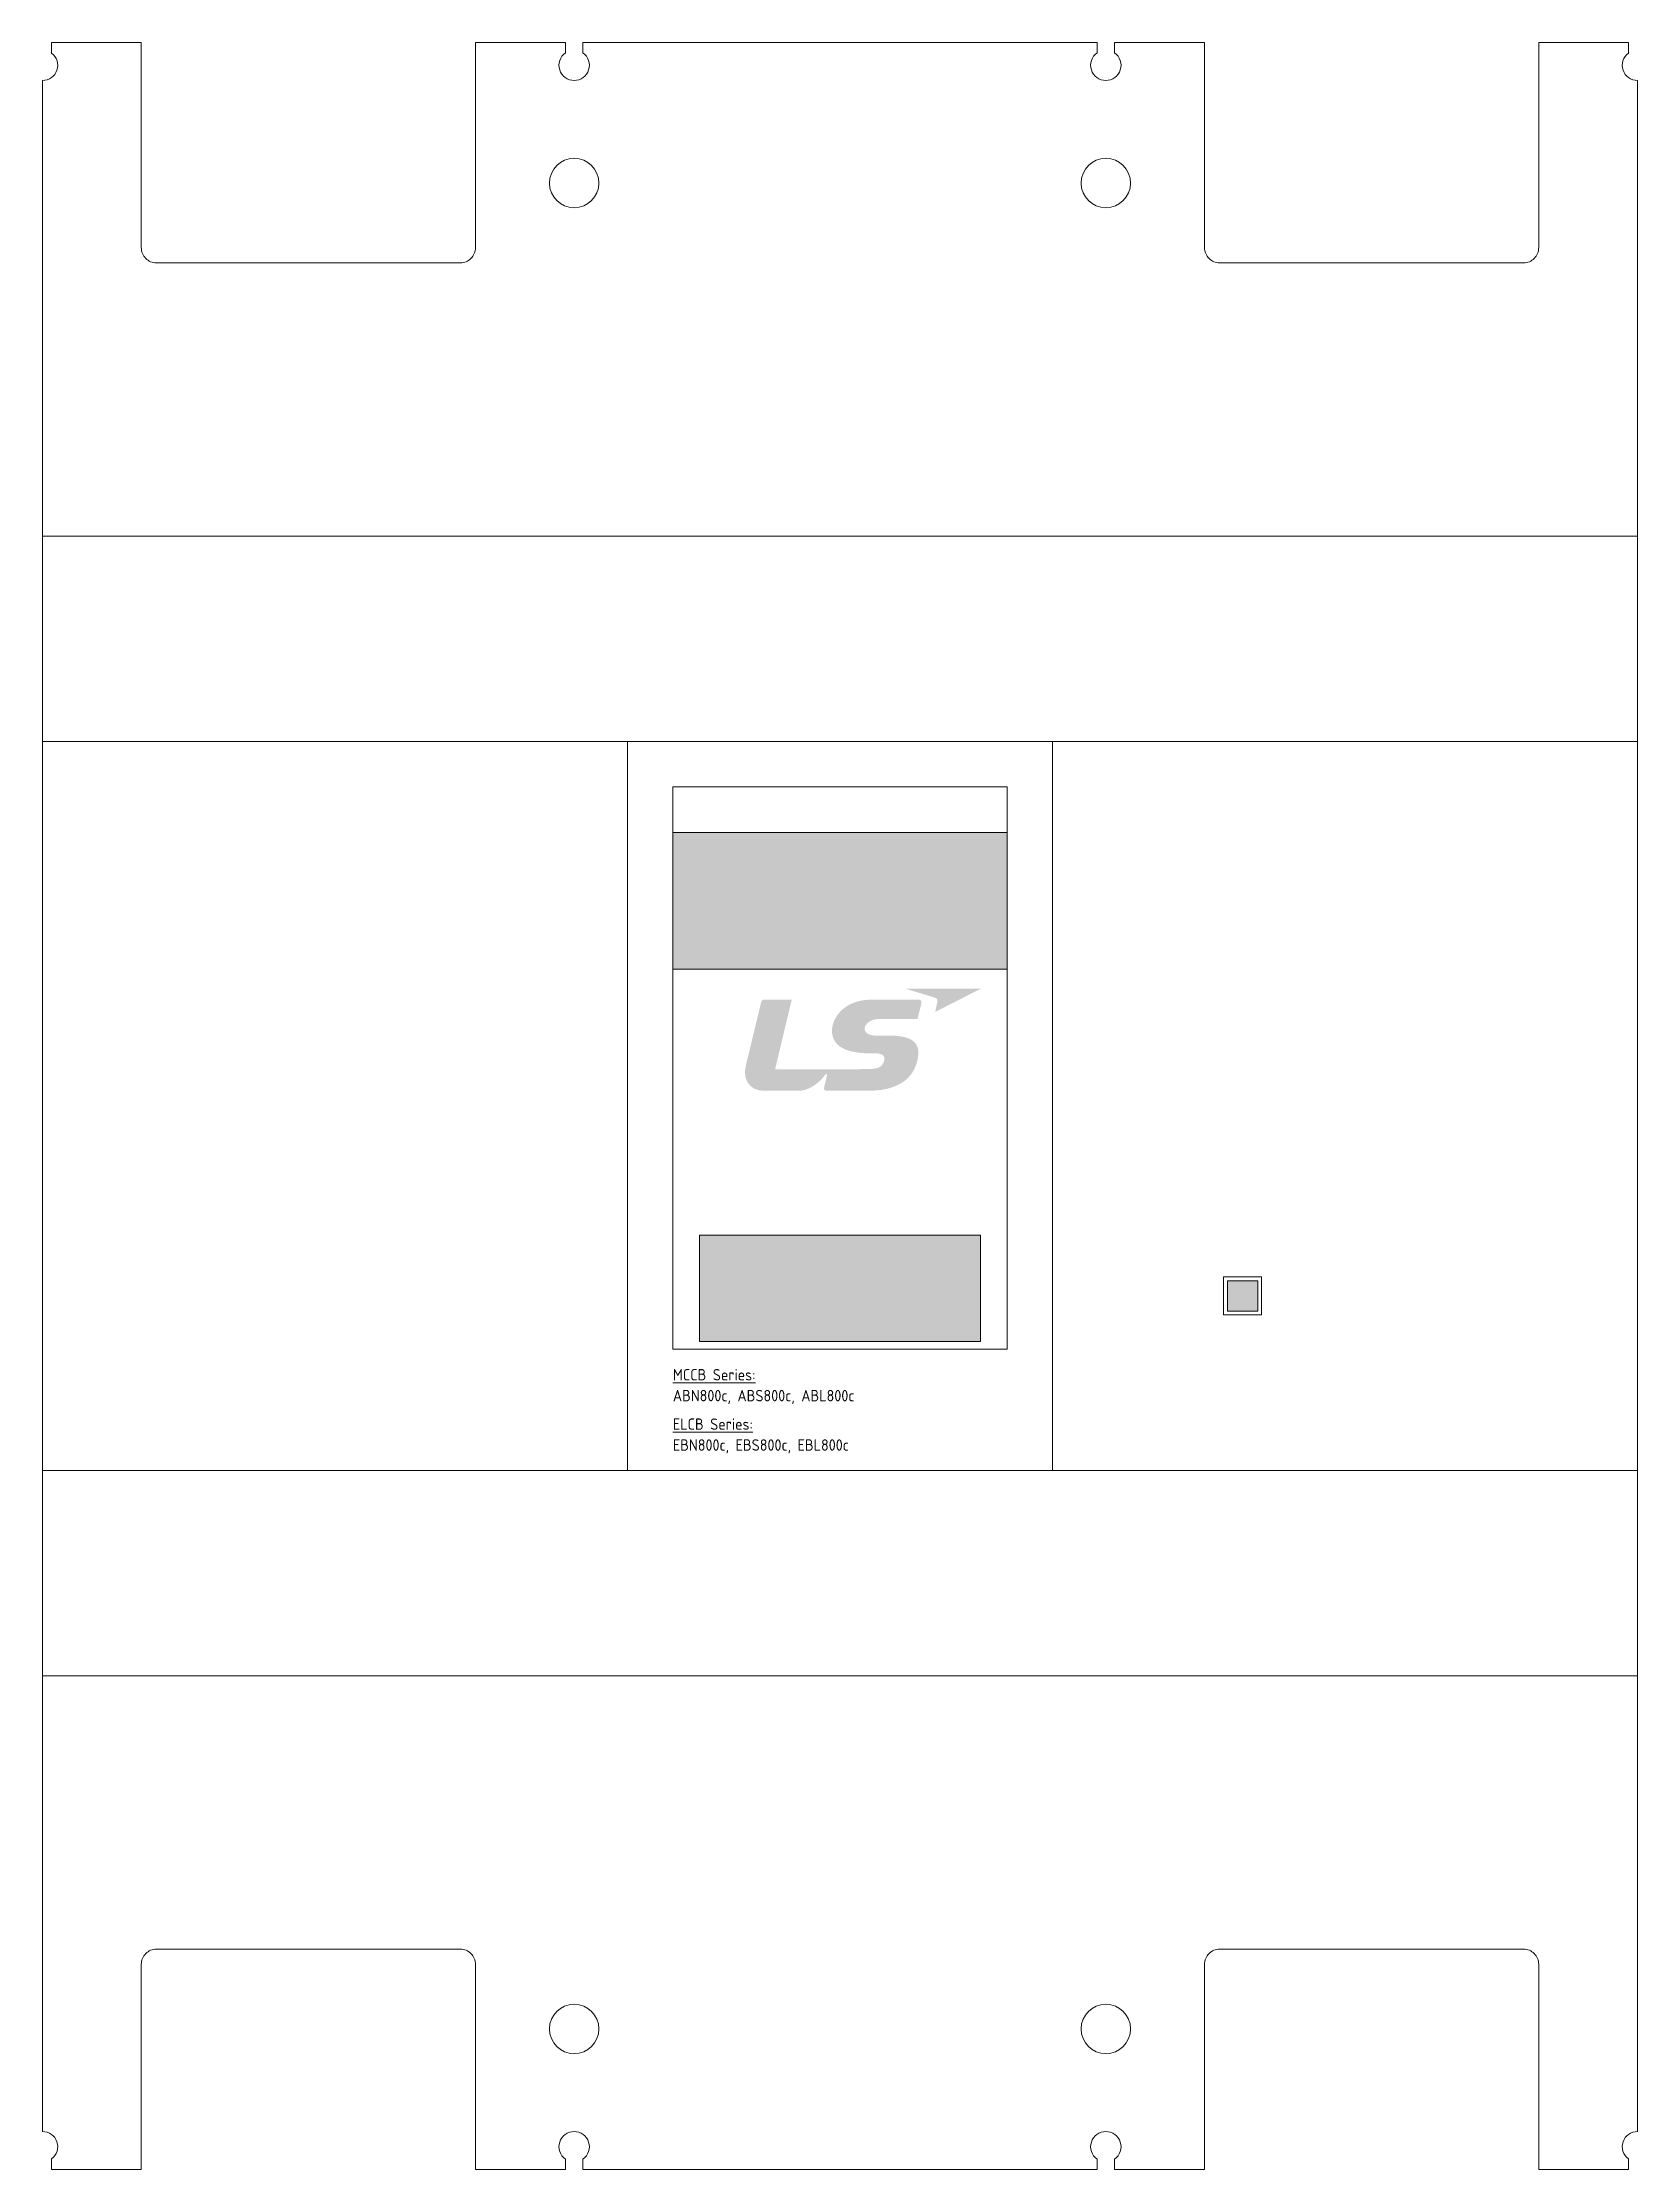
# Model space of a CAD drawing. Header units: millimetres. Extents: x 0 to 210, y 75 to 355.
import ezdxf
from ezdxf.enums import TextEntityAlignment as Align

# ---------------------------------------------------------------- set-up
doc = ezdxf.new("R2010")
doc.units = ezdxf.units.MM
doc.layers.add('hw_Text', color=7, linetype='Continuous', lineweight=13)
doc.styles.add('WD_IEC', font='isocp2.shx')

# ---------------------------------------------------------------- blocks, each defined once
blk = doc.blocks.new('*U3871')
h = blk.add_hatch(color=152)
edge = h.paths.add_edge_path()
edge.add_spline(control_points=[(8.564, 2.4685), (8.9563, 2.4685), (9.1808, 2.3695), (9.1808, 2.1071), (9.1808, 1.9364), (9.0647, 1.7112), (8.9598, 1.6289), (8.7187, 1.4434), (8.5071, 1.4239), (7.3804, 1.4239), (7.3804, 1.4239), (1.9845, 1.4239), (1.9845, 1.4239), (1.9845, 1.4239), (3.0765, 6), (3.0765, 6), (3.0765, 6), (1.2699, 6), (1.2699, 6), (1.1455, 6), (1.099, 5.9656), (1.0613, 5.8181), (1.0613, 5.8181), (0.0442, 1.6058), (0.0442, 1.6058), (-0.1471, 0.7691), (0.2857, 0), (1.2486, 0), (2.2111, 0), (2.7619, 0), (3.5799, 0), (4.1541, 0), (4.8861, 0.4936), (5.2879, 1.0618), (5.3385, 1.1329), (5.4271, 1.146), (5.3916, 0.9943), (5.3208, 0.6944), (5.236, 0.3324), (5.2144, 0.2429), (5.1738, 0.067), (5.266, 0), (5.3495, 0), (5.3495, 0), (7.4326, 0), (8.0953, 0), (10.4251, 0), (11.3139, 1.1151), (11.4147, 2.4436), (11.4656, 3.1179), (10.9845, 3.6322), (9.6483, 3.6322), (9.6483, 3.6322), (8.9865, 3.6322), (8.6221, 3.6322), (8.2547, 3.6322), (7.8802, 3.7638), (7.8802, 4.0914), (7.8802, 4.4268), (8.308, 4.7296), (8.8585, 4.7296), (8.8585, 4.7296), (11.3596, 4.7296), (11.3596, 4.7296), (11.3596, 4.7296), (11.5587, 5.5206), (11.6019, 5.7037), (11.6558, 5.9342), (11.5877, 6), (11.4182, 6), (11.4182, 6), (8.3288, 6), (8.3288, 6), (6.5328, 6), (5.7269, 4.8013), (5.7269, 3.9445), (5.7269, 3.0871), (6.4178, 2.4697), (8.1984, 2.4697), (8.1984, 2.4697), (8.564, 2.4685), (8.564, 2.4685)], knot_values=[0, 0, 0, 0, 1, 1, 1, 2, 2, 2, 3, 3, 3, 4, 4, 4, 5, 5, 5, 6, 6, 6, 7, 7, 7, 8, 8, 8, 9, 9, 9, 10, 10, 10, 11, 11, 11, 12, 12, 12, 13, 13, 13, 14, 14, 14, 15, 15, 15, 16, 16, 16, 17, 17, 17, 18, 18, 18, 19, 19, 19, 20, 20, 20, 21, 21, 21, 22, 22, 22, 23, 23, 23, 24, 24, 24, 25, 25, 25, 26, 26, 26, 27, 27, 27, 27], degree=3, periodic=0)
h = blk.add_hatch(color=10)
edge = h.paths.add_edge_path()
edge.add_spline(control_points=[(10.5597, 6.7227), (10.5597, 6.7227), (15.5292, 6.7227), (15.5292, 6.7227), (15.5292, 6.7227), (12.5227, 5.194), (12.5227, 5.194), (12.5227, 5.194), (12.6282, 5.6846), (12.6608, 5.831), (12.6957, 5.9856), (12.6412, 6.0887), (12.451, 6.1474), (12.2549, 6.2072), (10.5597, 6.7227), (10.5597, 6.7227)], knot_values=[0, 0, 0, 0, 1, 1, 1, 2, 2, 2, 3, 3, 3, 4, 4, 4, 5, 5, 5, 5], degree=3, periodic=0)
at = {"layer": 'Defpoints', "color": 2, "linetype": 'ByBlock', "lineweight": 9}
blk.add_line((5.7544, 3), (5.7544, 3), dxfattribs=at)
blk = doc.blocks.new('Metasol 800AF')
at = {"linetype": 'ByBlock', "lineweight": 9}
for color, points in [(254, [(83, 36), (83, 18), (127, 18), (127, 36)]), (10, [(123.5, -31), (123.5, -17), (86.5, -17), (86.5, -31)]), (20, [(156, -27), (160, -27), (160, -23), (156, -23)])]:
    blk.add_hatch(color=color, dxfattribs=at).paths.add_polyline_path(points)
at = {"linetype": 'ByBlock', "lineweight": 18, "ltscale": 10}
blk.add_lwpolyline([(13, 140), (1.2, 140), (1.2, 138.6, -0.720759), (0, 135), (0, -135, -0.720759), (1.2, -138.6), (1.2, -140), (13, -140), (13, -113, -0.414214), (15, -111), (55, -111, -0.414214), (57, -113), (57, -140), (68.85, -140), (68.85, -138.64, -3.162006), (71.15, -138.64), (71.15, -140), (138.85, -140), (138.85, -138.64, -3.162006), (141.15, -138.64), (141.15, -140), (153, -140), (153, -113, -0.414214), (155, -111), (195, -111, -0.414214), (197, -113), (197, -140), (208.8, -140), (208.8, -138.6, -0.720759), (210, -135), (210, 135, -0.720759), (208.8, 138.6), (208.8, 140), (197, 140), (197, 113, -0.414214), (195, 111), (155, 111, -0.414214), (153, 113), (153, 140), (141.15, 140), (141.15, 138.64, -3.162006), (138.85, 138.64), (138.85, 140), (71.15, 140), (71.15, 138.64, -3.162006), (68.85, 138.64), (68.85, 140), (57, 140), (57, 113, -0.414214), (55, 111), (15, 111, -0.414214), (13, 113)], format="xyb", close=True, dxfattribs=at)
at = {"color": 0, "linetype": 'ByBlock', "lineweight": 9}
for points in [[(0, 75), (210, 75), (210, -75), (0, -75)], [(0, 48), (210, 48), (210, -48), (0, -48)], [(77, 48), (133, 48), (133, -48), (77, -48)], [(83, -32), (127, -32), (127, 42), (83, 42)], [(83, 18), (127, 18), (127, 36), (83, 36)], [(86.5, -17), (123.5, -17), (123.5, -31), (86.5, -31)], [(155.5, -27.5), (160.5, -27.5), (160.5, -22.5), (155.5, -22.5)]]:
    blk.add_lwpolyline(points, close=True, dxfattribs=at)
at = {"color": 20, "linetype": 'ByBlock', "lineweight": 9}
blk.add_lwpolyline([(156, -27), (160, -27), (160, -23), (156, -23)], close=True, dxfattribs=at)
at = {"color": 112, "linetype": 'ByBlock', "lineweight": 9}
for centre in [(70, 121.5), (140, 121.5), (70, -121.5), (140, -121.5)]:
    blk.add_circle(centre, 3.25, dxfattribs=at)
at = {"color": 0, "linetype": 'ByBlock', "lineweight": 9, "xscale": 2, "yscale": 2, "zscale": 2}
blk.add_blockref('*U3871', (92.49, 2), dxfattribs=at)
at = {"layer": 'Defpoints', "color": 8, "linetype": 'ByBlock', "lineweight": 9, "style": 'WD_IEC'}
for s, p in [('%%UMCCB Series:', (83, -35.38)), ('ABN800c, ABS800c, ABL800c', (83, -38.13)), ('%%UELCB Series:', (83, -41.88)), ('EBN800c, EBS800c, EBL800c', (83, -44.63))]:
    blk.add_text(s, height=1.5, dxfattribs=at).set_placement(p, align=Align.MIDDLE_LEFT)
at = {"layer": 'hw_Text', "style": 'WD_IEC', "flags": 12}
blk.add_attdef('TYPE', text='', height=6, dxfattribs=at).set_placement((105, -4.5), align=Align.MIDDLE_CENTER)
at = {"layer": 'hw_Text', "color": 1, "style": 'WD_IEC', "flags": 12}
blk.add_attdef('RATE', text='', height=6, dxfattribs=at).set_placement((105, -12.5), align=Align.MIDDLE_CENTER)

msp = doc.modelspace()

# ---------------------------------------------------------------- block references
msp.add_blockref('Metasol 800AF', (0, 215))

doc.saveas('drawing.dxf')
